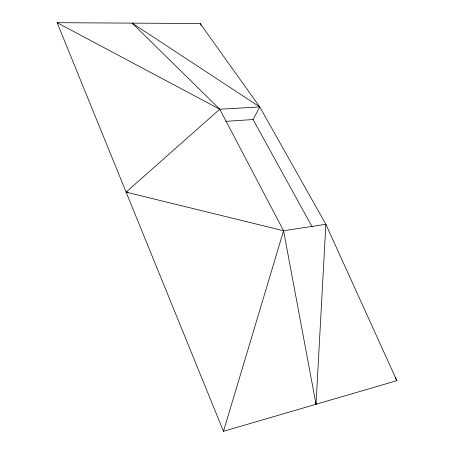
<?xml version="1.0" encoding="UTF-8"?>
<svg xmlns="http://www.w3.org/2000/svg" width="454" height="454" viewBox="0 0 454 454"><rect width="100%" height="100%" fill="white"/><g stroke="black" fill="none" stroke-linecap="round" stroke-linejoin="round"><path stroke-width="0.68" d="M316.035 402.868L316.029 404.281L315.683 402.908M223.47 431.3L283.58 230.746L219.764 109.221L132.142 23.126L259.75 106.957L325.864 224.31L396.87 380.679L223.47 431.3L57.13 22.7L200.174 23.506L259.75 106.957L253.065 119.55L312.153 226.847M259.75 106.957L219.764 109.221L126.104 192.138L128.113 192.819M127.211 191.253L126.104 192.138L283.58 230.746L325.864 224.31L316.029 404.281L283.58 230.746M225.547 121.36L253.065 119.55M57.13 22.7L219.764 109.221M133.249 24.005L132.142 23.126L133.045 24.215M200.174 23.506L201.536 25.986M395.162 377.58L396.87 380.679"/></g></svg>
